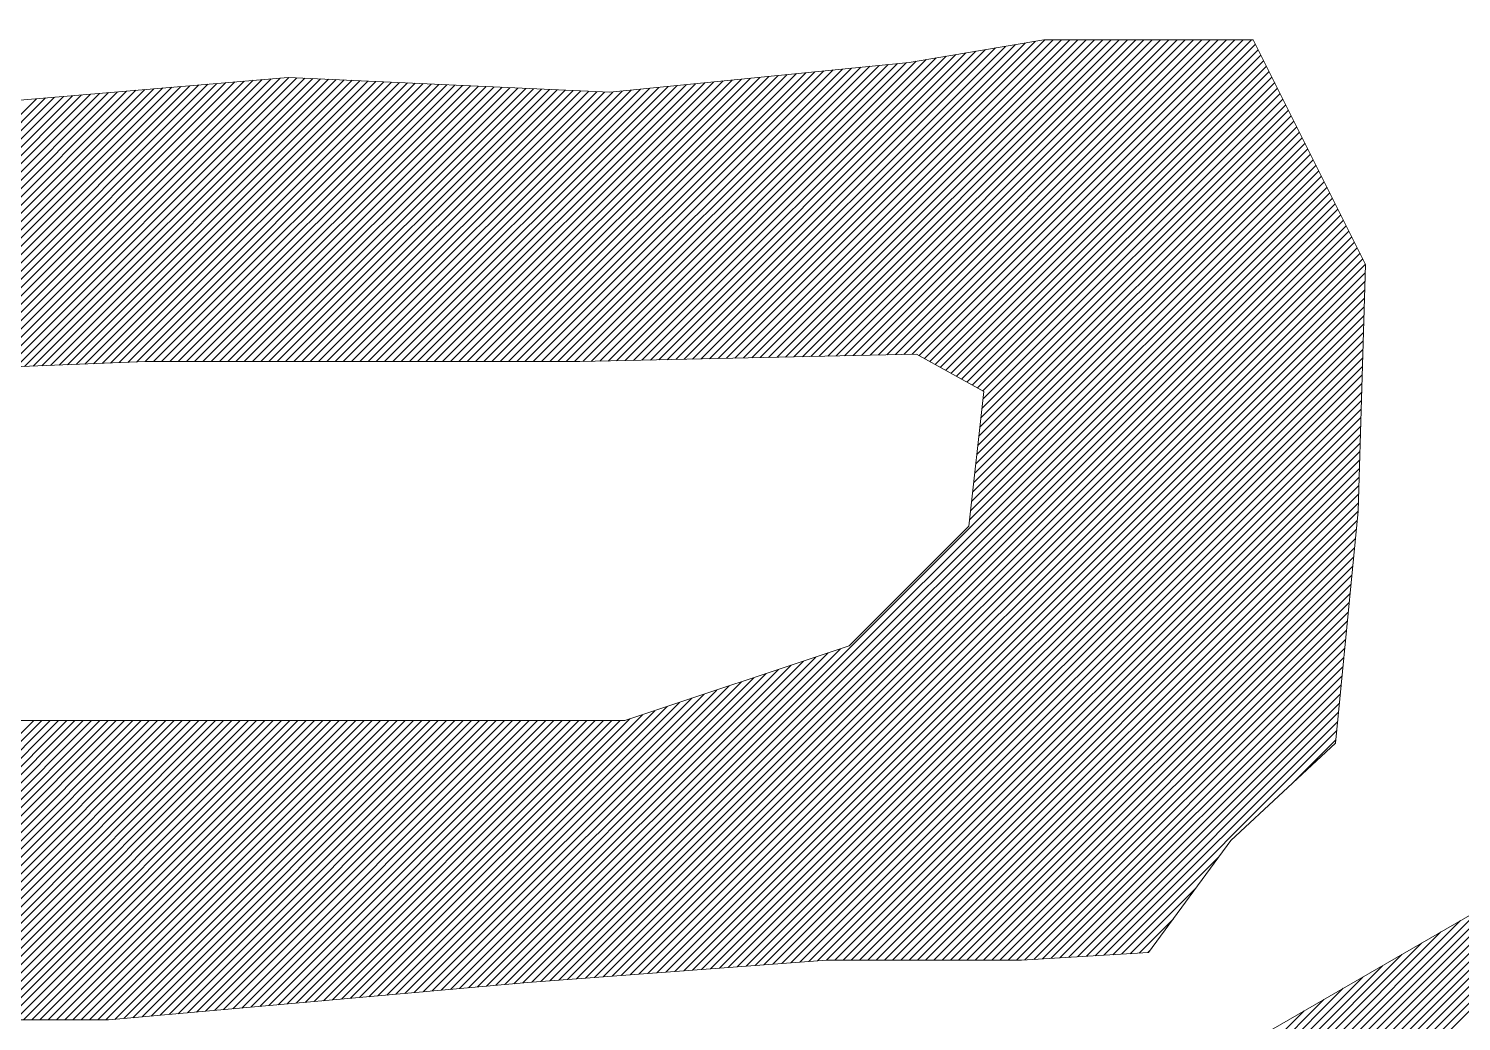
# Model space of a CAD drawing. Units: millimetres at full size. Extents: x -22551 to 92397, y -19340 to 14894.
# Drawn here: x 77268.6 to 77470.5, y -19020.6 to -18880.6 of the extents above; entities that cross this region are included whole.
import ezdxf

# ---------------------------------------------------------------- set-up
doc = ezdxf.new("R2010")
doc.units = ezdxf.units.MM
doc.header["$LTSCALE"] = 70
doc.layers.add('8-0_9-1', color=7, linetype='Continuous', lineweight=15)

msp = doc.modelspace()

# ---------------------------------------------------------------- linework, layer by layer
at = {"layer": '8-0_9-1'}
for p, q in [((77357.39, -18927.29), (77400.67, -18884.01)), ((77358.58, -18927.26), (77402.07, -18883.78)), ((77359.77, -18927.23), (77403.46, -18883.54)), ((77360.96, -18927.21), (77404.86, -18883.31)), ((77362.15, -18927.18), (77406.26, -18883.08)), ((77363.34, -18927.15), (77407.65, -18882.84)), ((77364.53, -18927.13), (77409.05, -18882.61)), ((77365.73, -18927.1), (77410.45, -18882.38)), ((77366.92, -18927.07), (77411.81, -18882.18)), ((77368.11, -18927.05), (77412.98, -18882.18)), ((77369.3, -18927.02), (77414.14, -18882.18)), ((77370.49, -18927), (77415.31, -18882.18)), ((77371.68, -18926.97), (77416.47, -18882.18)), ((77372.87, -18926.94), (77417.63, -18882.18)), ((77374.06, -18926.92), (77418.8, -18882.18)), ((77375.25, -18926.89), (77419.96, -18882.18)), ((77376.44, -18926.86), (77421.13, -18882.18)), ((77377.63, -18926.84), (77422.29, -18882.18)), ((77378.82, -18926.81), (77423.46, -18882.18)), ((77380.01, -18926.78), (77424.62, -18882.18)), ((77381.2, -18926.76), (77425.78, -18882.18)), ((77382.39, -18926.73), (77426.95, -18882.18)), ((77383.58, -18926.7), (77428.11, -18882.18)), ((77384.78, -18926.68), (77429.28, -18882.18)), ((77385.97, -18926.65), (77430.44, -18882.18)), ((77387.16, -18926.62), (77431.6, -18882.18)), ((77388.35, -18926.6), (77432.77, -18882.18)), ((77389.54, -18926.57), (77433.93, -18882.18)), ((77390.73, -18926.55), (77435.1, -18882.18)), ((77391.92, -18926.52), (77436.26, -18882.18)), ((77393.11, -18926.49), (77437.43, -18882.18)), ((77394.09, -18926.68), (77438.59, -18882.18)), ((77394.84, -18927.1), (77439.75, -18882.18)), ((77395.58, -18927.51), (77440.92, -18882.18)), ((77396.33, -18927.93), (77441.49, -18882.77)), ((77397.08, -18928.34), (77441.88, -18883.55)), ((77344.34, -18927.53), (77385.85, -18886.02)), ((77345.5, -18927.53), (77387.14, -18885.89)), ((77346.67, -18927.53), (77388.43, -18885.77)), ((77347.87, -18927.5), (77389.73, -18885.64)), ((77349.06, -18927.47), (77391.02, -18885.51)), ((77350.25, -18927.45), (77392.31, -18885.38)), ((77351.44, -18927.42), (77393.68, -18885.17)), ((77352.63, -18927.39), (77395.08, -18884.94)), ((77353.82, -18927.37), (77396.48, -18884.71)), ((77355.01, -18927.34), (77397.87, -18884.47)), ((77356.2, -18927.31), (77399.27, -18884.24)), ((77397.83, -18928.76), (77442.27, -18884.32)), ((77398.58, -18929.17), (77442.65, -18885.1)), ((77399.33, -18929.59), (77443.04, -18885.87)), ((77258.28, -18928.61), (77298.91, -18887.98)), ((77259.49, -18928.56), (77300.18, -18887.87)), ((77260.71, -18928.51), (77301.45, -18887.76)), ((77261.92, -18928.46), (77302.72, -18887.66)), ((77263.13, -18928.41), (77304, -18887.55)), ((77264.34, -18928.36), (77305.25, -18887.46)), ((77265.56, -18928.32), (77306.36, -18887.51)), ((77266.77, -18928.27), (77307.47, -18887.56)), ((77267.98, -18928.22), (77308.59, -18887.61)), ((77269.19, -18928.17), (77309.7, -18887.66)), ((77270.41, -18928.12), (77310.81, -18887.72)), ((77271.62, -18928.07), (77311.92, -18887.77)), ((77272.83, -18928.02), (77313.04, -18887.82)), ((77274.04, -18927.98), (77314.15, -18887.87)), ((77275.26, -18927.93), (77315.26, -18887.92)), ((77276.47, -18927.88), (77316.37, -18887.97)), ((77277.68, -18927.83), (77317.49, -18888.03)), ((77326.87, -18927.53), (77366.44, -18887.96)), ((77328.04, -18927.53), (77367.74, -18887.83)), ((77329.2, -18927.53), (77369.03, -18887.71)), ((77330.37, -18927.53), (77370.32, -18887.58)), ((77331.53, -18927.53), (77371.62, -18887.45)), ((77332.7, -18927.53), (77372.91, -18887.32)), ((77333.86, -18927.53), (77374.21, -18887.19)), ((77335.02, -18927.53), (77375.5, -18887.06)), ((77336.19, -18927.53), (77376.79, -18886.93)), ((77337.35, -18927.53), (77378.09, -18886.8)), ((77338.52, -18927.53), (77379.38, -18886.67)), ((77339.68, -18927.53), (77380.67, -18886.54)), ((77340.84, -18927.53), (77381.97, -18886.41)), ((77342.01, -18927.53), (77383.26, -18886.28)), ((77343.17, -18927.53), (77384.55, -18886.15)), ((77400.07, -18930.01), (77443.43, -18886.65)), ((77400.82, -18930.42), (77443.82, -18887.43)), ((77235.24, -18929.53), (77274.73, -18890.04)), ((77236.45, -18929.48), (77276, -18889.93)), ((77237.66, -18929.43), (77277.27, -18889.82)), ((77238.88, -18929.38), (77278.55, -18889.71)), ((77240.09, -18929.33), (77279.82, -18889.6)), ((77241.3, -18929.29), (77281.09, -18889.5)), ((77242.52, -18929.24), (77282.36, -18889.39)), ((77243.73, -18929.19), (77283.64, -18889.28)), ((77244.94, -18929.14), (77284.91, -18889.17)), ((77246.15, -18929.09), (77286.18, -18889.06)), ((77247.37, -18929.04), (77287.45, -18888.95)), ((77248.58, -18928.99), (77288.73, -18888.85)), ((77249.79, -18928.95), (77290, -18888.74)), ((77251, -18928.9), (77291.27, -18888.63)), ((77252.22, -18928.85), (77292.54, -18888.52)), ((77253.43, -18928.8), (77293.82, -18888.41)), ((77254.64, -18928.75), (77295.09, -18888.31)), ((77255.85, -18928.7), (77296.36, -18888.2)), ((77257.07, -18928.65), (77297.63, -18888.09)), ((77278.9, -18927.78), (77318.6, -18888.08)), ((77280.11, -18927.73), (77319.71, -18888.13)), ((77281.32, -18927.68), (77320.82, -18888.18)), ((77282.53, -18927.64), (77321.94, -18888.23)), ((77283.75, -18927.59), (77323.05, -18888.28)), ((77284.96, -18927.54), (77324.16, -18888.34)), ((77286.13, -18927.53), (77325.27, -18888.39)), ((77287.29, -18927.53), (77326.39, -18888.44)), ((77288.46, -18927.53), (77327.5, -18888.49)), ((77289.62, -18927.53), (77328.61, -18888.54)), ((77290.78, -18927.53), (77329.72, -18888.6)), ((77291.95, -18927.53), (77330.84, -18888.65)), ((77293.11, -18927.53), (77331.95, -18888.7)), ((77294.28, -18927.53), (77333.06, -18888.75)), ((77295.44, -18927.53), (77334.17, -18888.8)), ((77296.61, -18927.53), (77335.29, -18888.85)), ((77297.77, -18927.53), (77336.4, -18888.91)), ((77298.93, -18927.53), (77337.51, -18888.96)), ((77300.1, -18927.53), (77338.62, -18889.01)), ((77301.26, -18927.53), (77339.74, -18889.06)), ((77302.43, -18927.53), (77340.85, -18889.11)), ((77303.59, -18927.53), (77341.96, -18889.16)), ((77304.76, -18927.53), (77343.07, -18889.22)), ((77305.92, -18927.53), (77344.19, -18889.27)), ((77307.08, -18927.53), (77345.3, -18889.32)), ((77308.25, -18927.53), (77346.41, -18889.37)), ((77309.41, -18927.53), (77347.52, -18889.42)), ((77310.58, -18927.53), (77348.64, -18889.48)), ((77311.74, -18927.53), (77349.75, -18889.53)), ((77312.9, -18927.53), (77350.92, -18889.52)), ((77314.07, -18927.53), (77352.22, -18889.39)), ((77315.23, -18927.53), (77353.51, -18889.26)), ((77316.4, -18927.53), (77354.8, -18889.13)), ((77317.56, -18927.53), (77356.1, -18889)), ((77318.73, -18927.53), (77357.39, -18888.87)), ((77319.89, -18927.53), (77358.68, -18888.74)), ((77321.05, -18927.53), (77359.98, -18888.61)), ((77322.22, -18927.53), (77361.27, -18888.48)), ((77323.38, -18927.53), (77362.56, -18888.35)), ((77324.55, -18927.53), (77363.86, -18888.22)), ((77325.71, -18927.53), (77365.15, -18888.09)), ((77401.57, -18930.84), (77444.21, -18888.2)), ((77402.32, -18931.25), (77444.59, -18888.98)), ((77403.07, -18931.67), (77444.98, -18889.75)), ((77230.58, -18929.53), (77269.64, -18890.47)), ((77231.67, -18929.6), (77270.91, -18890.36)), ((77232.81, -18929.62), (77272.18, -18890.25)), ((77234.03, -18929.58), (77273.46, -18890.15)), ((77402.81, -18935.42), (77446.15, -18892.08)), ((77402.96, -18934.11), (77445.76, -18891.31)), ((77403.1, -18932.8), (77445.37, -18890.53)), ((77402.52, -18938.03), (77446.92, -18893.63)), ((77402.67, -18936.73), (77446.54, -18892.86)), ((77402.09, -18941.96), (77448.09, -18895.96)), ((77402.23, -18940.65), (77447.7, -18895.19)), ((77402.38, -18939.34), (77447.31, -18894.41)), ((77401.8, -18944.58), (77448.86, -18897.52)), ((77401.94, -18943.27), (77448.48, -18896.74)), ((77401.36, -18948.51), (77450.03, -18899.84)), ((77401.5, -18947.2), (77449.64, -18899.07)), ((77401.65, -18945.89), (77449.25, -18898.29)), ((77336.94, -19015.26), (77450.8, -18901.4)), ((77338.22, -19015.14), (77451.19, -18902.17)), ((77401.21, -18949.82), (77450.42, -18900.62)), ((77339.49, -19015.04), (77451.58, -18902.95)), ((77340.75, -19014.94), (77451.97, -18903.72)), ((77342.01, -19014.85), (77452.36, -18904.5)), ((77343.27, -19014.75), (77452.74, -18905.28)), ((77344.52, -19014.66), (77453.13, -18906.05)), ((77345.78, -19014.57), (77453.52, -18906.83)), ((77347.04, -19014.47), (77453.91, -18907.6)), ((77348.3, -19014.38), (77454.3, -18908.38)), ((77349.56, -19014.28), (77454.68, -18909.16)), ((77350.82, -19014.19), (77455.07, -18909.93)), ((77352.08, -19014.09), (77455.46, -18910.71)), ((77353.34, -19014), (77455.85, -18911.49)), ((77354.59, -19013.9), (77456.24, -18912.26)), ((77355.85, -19013.81), (77456.62, -18913.04)), ((77357.11, -19013.72), (77457.01, -18913.81)), ((77358.37, -19013.62), (77456.98, -18915.01)), ((77359.63, -19013.53), (77456.94, -18916.21)), ((77360.89, -19013.43), (77456.91, -18917.41)), ((77362.15, -19013.34), (77456.87, -18918.61)), ((77363.4, -19013.24), (77456.83, -18919.81)), ((77364.66, -19013.15), (77456.8, -18921.01)), ((77365.92, -19013.06), (77456.76, -18922.21)), ((77367.18, -19012.96), (77456.73, -18923.41)), ((77368.44, -19012.87), (77456.69, -18924.61)), ((77369.7, -19012.77), (77456.65, -18925.82)), ((77370.95, -19012.68), (77456.62, -18927.02)), ((77372.21, -19012.58), (77456.58, -18928.22)), ((77373.47, -19012.49), (77456.54, -18929.42)), ((77374.73, -19012.39), (77456.51, -18930.62)), ((77375.99, -19012.3), (77456.47, -18931.82)), ((77377.25, -19012.21), (77456.43, -18933.02)), ((77378.51, -19012.11), (77456.4, -18934.22)), ((77379.77, -19012.02), (77456.36, -18935.42)), ((77381.02, -19011.92), (77456.33, -18936.62)), ((77382.19, -19011.92), (77456.29, -18937.82)), ((77383.36, -19011.92), (77456.25, -18939.02)), ((77384.52, -19011.92), (77456.22, -18940.22)), ((77385.68, -19011.92), (77456.18, -18941.42)), ((77386.85, -19011.92), (77456.14, -18942.62)), ((77388.01, -19011.92), (77456.11, -18943.82)), ((77389.18, -19011.92), (77456.07, -18945.02)), ((77390.34, -19011.92), (77456.03, -18946.23)), ((77391.5, -19011.92), (77456, -18947.43)), ((77392.67, -19011.92), (77455.96, -18948.63)), ((77393.83, -19011.92), (77455.84, -18949.92)), ((77395, -19011.92), (77455.71, -18951.2)), ((77396.16, -19011.92), (77455.59, -18952.49)), ((77397.33, -19011.92), (77455.46, -18953.78)), ((77398.49, -19011.92), (77455.34, -18955.07)), ((77399.65, -19011.92), (77455.21, -18956.36)), ((77400.82, -19011.92), (77455.09, -18957.65)), ((77401.98, -19011.92), (77454.96, -18958.94)), ((77403.15, -19011.92), (77454.84, -18960.23)), ((77404.31, -19011.92), (77454.71, -18961.51)), ((77405.47, -19011.92), (77454.59, -18962.8)), ((77406.64, -19011.92), (77454.47, -18964.09)), ((77407.8, -19011.92), (77454.34, -18965.38)), ((77409, -19011.89), (77454.22, -18966.67)), ((77334.39, -19015.48), (77381.26, -18968.61)), ((77335.67, -19015.37), (77383.01, -18968.02)), ((77410.23, -19011.82), (77454.09, -18967.96)), ((77330.55, -19015.83), (77376.03, -18970.35)), ((77331.83, -19015.71), (77377.77, -18969.77)), ((77333.11, -19015.6), (77379.52, -18969.19)), ((77411.47, -19011.74), (77453.97, -18969.25)), ((77412.71, -19011.67), (77453.84, -18970.54)), ((77325.44, -19016.28), (77369.04, -18972.68)), ((77326.72, -19016.17), (77370.79, -18972.1)), ((77328, -19016.06), (77372.53, -18971.52)), ((77329.27, -19015.94), (77374.28, -18970.93)), ((77413.94, -19011.6), (77453.72, -18971.83)), ((77321.6, -19016.63), (77363.8, -18974.43)), ((77322.88, -19016.51), (77365.55, -18973.85)), ((77324.16, -19016.4), (77367.29, -18973.26)), ((77415.18, -19011.53), (77453.59, -18973.12)), ((77416.42, -19011.45), (77453.47, -18974.4)), ((77316.49, -19017.08), (77356.82, -18976.76)), ((77317.77, -19016.97), (77358.56, -18976.17)), ((77319.05, -19016.85), (77360.31, -18975.59)), ((77320.33, -19016.74), (77362.06, -18975.01)), ((77417.66, -19011.38), (77453.34, -18975.69)), ((77227.07, -19020.36), (77269.26, -18978.16)), ((77228.23, -19020.36), (77270.42, -18978.16)), ((77229.39, -19020.36), (77271.59, -18978.16)), ((77230.56, -19020.36), (77272.75, -18978.16)), ((77231.72, -19020.36), (77273.92, -18978.16)), ((77232.89, -19020.36), (77275.08, -18978.16)), ((77234.05, -19020.36), (77276.24, -18978.16)), ((77235.22, -19020.36), (77277.41, -18978.16)), ((77236.38, -19020.36), (77278.57, -18978.16)), ((77237.54, -19020.36), (77279.74, -18978.16)), ((77238.71, -19020.36), (77280.9, -18978.16)), ((77239.87, -19020.36), (77282.06, -18978.16)), ((77241.04, -19020.36), (77283.23, -18978.16)), ((77242.2, -19020.36), (77284.39, -18978.16)), ((77243.36, -19020.36), (77285.56, -18978.16)), ((77244.53, -19020.36), (77286.72, -18978.16)), ((77245.69, -19020.36), (77287.89, -18978.16)), ((77246.86, -19020.36), (77289.05, -18978.16)), ((77248.02, -19020.36), (77290.21, -18978.16)), ((77249.19, -19020.36), (77291.38, -18978.16)), ((77250.35, -19020.36), (77292.54, -18978.16)), ((77251.51, -19020.36), (77293.71, -18978.16)), ((77252.68, -19020.36), (77294.87, -18978.16)), ((77253.84, -19020.36), (77296.03, -18978.16)), ((77255.01, -19020.36), (77297.2, -18978.16)), ((77256.17, -19020.36), (77298.36, -18978.16)), ((77257.33, -19020.36), (77299.53, -18978.16)), ((77258.5, -19020.36), (77300.69, -18978.16)), ((77259.66, -19020.36), (77301.86, -18978.16)), ((77260.83, -19020.36), (77303.02, -18978.16)), ((77261.99, -19020.36), (77304.18, -18978.16)), ((77263.16, -19020.36), (77305.35, -18978.16)), ((77264.32, -19020.36), (77306.51, -18978.16)), ((77265.48, -19020.36), (77307.68, -18978.16)), ((77266.65, -19020.36), (77308.84, -18978.16)), ((77267.81, -19020.36), (77310, -18978.16)), ((77268.98, -19020.36), (77311.17, -18978.16)), ((77270.14, -19020.36), (77312.33, -18978.16)), ((77271.3, -19020.36), (77313.5, -18978.16)), ((77272.47, -19020.36), (77314.66, -18978.16)), ((77273.63, -19020.36), (77315.83, -18978.16)), ((77274.8, -19020.36), (77316.99, -18978.16)), ((77275.96, -19020.36), (77318.15, -18978.16)), ((77277.13, -19020.36), (77319.32, -18978.16)), ((77278.29, -19020.36), (77320.48, -18978.16)), ((77279.45, -19020.36), (77321.65, -18978.16)), ((77280.7, -19020.28), (77322.81, -18978.16)), ((77281.98, -19020.16), (77323.98, -18978.16)), ((77283.25, -19020.05), (77325.14, -18978.16)), ((77284.53, -19019.94), (77326.3, -18978.16)), ((77285.81, -19019.82), (77327.47, -18978.16)), ((77287.09, -19019.71), (77328.63, -18978.16)), ((77288.37, -19019.59), (77329.8, -18978.16)), ((77289.65, -19019.48), (77330.96, -18978.16)), ((77290.92, -19019.37), (77332.12, -18978.16)), ((77292.2, -19019.25), (77333.29, -18978.16)), ((77293.48, -19019.14), (77334.45, -18978.16)), ((77294.76, -19019.02), (77335.62, -18978.16)), ((77296.04, -19018.91), (77336.78, -18978.16)), ((77297.32, -19018.79), (77337.95, -18978.16)), ((77298.59, -19018.68), (77339.11, -18978.16)), ((77299.87, -19018.57), (77340.27, -18978.16)), ((77301.15, -19018.45), (77341.44, -18978.16)), ((77302.43, -19018.34), (77342.6, -18978.16)), ((77303.71, -19018.22), (77343.77, -18978.16)), ((77304.99, -19018.11), (77344.93, -18978.16)), ((77306.26, -19018), (77346.09, -18978.16)), ((77307.54, -19017.88), (77347.26, -18978.16)), ((77308.82, -19017.77), (77348.42, -18978.16)), ((77310.1, -19017.65), (77349.59, -18978.16)), ((77311.38, -19017.54), (77350.75, -18978.16)), ((77312.66, -19017.42), (77351.92, -18978.16)), ((77313.93, -19017.31), (77353.32, -18977.92)), ((77315.21, -19017.2), (77355.07, -18977.34)), ((77418.89, -19011.31), (77453.22, -18976.98)), ((77420.13, -19011.23), (77453.09, -18978.27)), ((77421.37, -19011.16), (77452.97, -18979.56)), ((77446.72, -18986.97), (77452.84, -18980.85)), ((77433.24, -19056.34), (77500.71, -18988.87)), ((77435.99, -19054.75), (77503.46, -18987.28)), ((77430.48, -19057.93), (77497.95, -18990.46)), ((77427.73, -19059.52), (77495.2, -18992.05)), ((77424.97, -19061.11), (77492.44, -18993.64)), ((77419.46, -19064.29), (77486.93, -18996.82)), ((77422.22, -19062.7), (77489.69, -18995.23)), ((77416.71, -19065.88), (77484.18, -18998.41)), ((77422.6, -19011.09), (77436.32, -18997.37)), ((77413.95, -19067.47), (77481.42, -19000)), ((77408.44, -19070.65), (77475.92, -19003.18)), ((77411.2, -19069.06), (77478.67, -19001.59)), ((77423.84, -19011.02), (77433.12, -19001.74)), ((77405.69, -19072.24), (77473.16, -19004.77)), ((77402.94, -19073.83), (77470.41, -19006.36)), ((77425.08, -19010.94), (77429.92, -19006.1)), ((77400.18, -19075.42), (77467.65, -19007.95)), ((77394.67, -19078.6), (77462.14, -19011.13)), ((77397.43, -19077.01), (77464.9, -19009.54)), ((77426.31, -19010.87), (77426.72, -19010.47)), ((77391.92, -19080.19), (77459.39, -19012.72)), ((77389.16, -19081.78), (77456.63, -19014.31)), ((77386.41, -19083.37), (77453.88, -19015.9)), ((77380.9, -19086.55), (77448.37, -19019.08)), ((77383.65, -19084.96), (77451.13, -19017.49))]:
    msp.add_line(p, q, dxfattribs=at)
for points in [[(77307.63, -19100.34), (77647.58, -18904.07), (77647.58, -18513.56), (77307.63, -18317.29)], [(77174.33, -18881.12), (77157.45, -18892.72), (77146.9, -18910.66), (77142.68, -18925.42), (77143.74, -18963.4), (77155.34, -18986.6), (77171.16, -19004.54), (77195.42, -19015.08), (77223.9, -19020.36), (77279.81, -19020.36), (77338.88, -19015.08), (77381.07, -19011.92), (77408.49, -19011.92), (77426.43, -19010.86), (77438.03, -18995.04), (77452.8, -18981.33), (77455.96, -18948.63), (77457.02, -18913.82), (77441.19, -18882.18), (77411.66, -18882.18), (77392.67, -18885.34)], [(77174.33, -18881.12), (77195.42, -18883.23), (77208.08, -18888.51), (77255.55, -18891.67), (77305.12, -18887.45), (77350.48, -18889.56), (77392.67, -18885.34)], [(77198.59, -18927.53), (77201.75, -18949.69), (77210.19, -18975), (77213.35, -18979.22), (77261.88, -18978.16), (77352.59, -18978.16), (77384.23, -18967.62), (77401.11, -18950.74), (77403.22, -18931.75), (77393.73, -18926.48)], [(77198.59, -18927.53), (77232.34, -18929.64), (77285.08, -18927.53), (77346.26, -18927.53), (77393.73, -18926.48)]]:
    msp.add_lwpolyline(points, dxfattribs=at)

doc.saveas('drawing.dxf')
